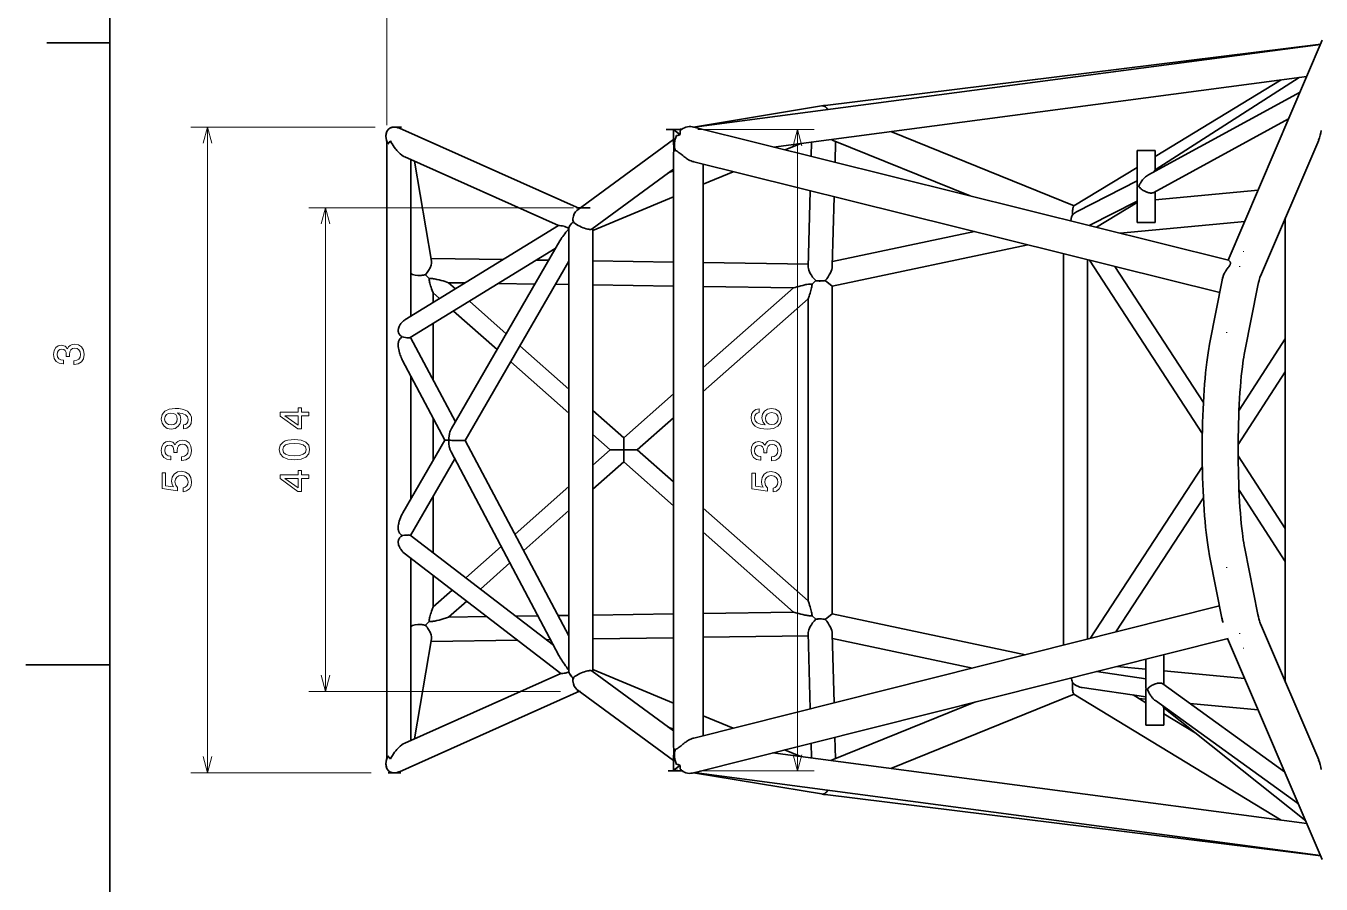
# Model space of a CAD drawing. Extents: x 0 to 420, y 0 to 297.
# Drawn here: x 0 to 154.4, y 122.4 to 224.7 of the extents above; entities that cross this region are included whole.
import ezdxf

# ---------------------------------------------------------------- set-up
doc = ezdxf.new("R2010")
doc.units = 0

msp = doc.modelspace()

# ---------------------------------------------------------------- linework, layer by layer
at = {"color": 7, "lineweight": 35}
for p, q in [((10, 287), (10, 10)), ((154.39, 222.53), (79.67, 212.63)), ((154.4, 222.56), (95.01, 215.2)), ((143.37, 196.8), (154.59, 223.01)), ((152.75, 218.71), (89.13, 210.28)), ((134.65, 207.54), (151.82, 218.59)), ((151.94, 216.81), (133.8, 206.92)), ((66, 202.93), (44.56, 212.52)), ((143.39, 196.79), (79.48, 212.68)), ((103.13, 212.13), (125.01, 203.27)), ((43.03, 137.4), (43.03, 210.87)), ((63.51, 200.91), (45.17, 209.11)), ((77.21, 139.37), (77.21, 208.91)), ((142.38, 192.92), (79.65, 208.51)), ((80.78, 140.05), (80.78, 208.23)), ((63.51, 200.91), (45.18, 189.66)), ((150.18, 146.46), (150.18, 201.82)), ((64.75, 199.34), (64.75, 149.09)), ((67.6, 200.44), (67.6, 147.84)), ((63.13, 198.16), (45.84, 187.55)), ((50.75, 176.71), (63.66, 199.08)), ((119.46, 198.62), (96.13, 193.69)), ((52.4, 175.28), (64.75, 196.66)), ((123.75, 150.86), (123.75, 197.55)), ((126.6, 151.58), (126.6, 196.84)), ((140.29, 176.07), (126.82, 196.79)), ((96.13, 154.59), (96.13, 193.69)), ((93.27, 156.13), (93.27, 192.16)), ((52.4, 175.28), (64.75, 151.98)), ((50.7, 173.91), (63.57, 149.61)), ((140.29, 172.15), (126.93, 151.66)), ((45.84, 163.97), (62.92, 150.85)), ((45.12, 161.81), (63.78, 147.49)), ((45.89, 139.49), (45.89, 161.23)), ((142.34, 155.53), (79.65, 139.77)), ((96.13, 154.59), (119.21, 149.72)), ((143.35, 151.66), (79.48, 135.6)), ((154.59, 125.27), (143.3, 151.65)), ((63.77, 147.49), (45.17, 139.16)), ((63.77, 147.49), (45.17, 139.16)), ((66, 145.35), (44.56, 135.76)), ((66, 145.35), (44.56, 135.76)), ((103.13, 136.14), (125.01, 145)), ((149.67, 129.98), (124.98, 145.02)), ((134.69, 144.24), (151.74, 131.92)), ((135.69, 143.39), (152.61, 129.89)), ((152.75, 129.57), (89.05, 138.01)), ((154.39, 125.75), (79.67, 135.65)), ((154.4, 125.72), (95.01, 133.08))]:
    msp.add_line(p, q, dxfattribs=at)
at = {"color": 7, "lineweight": 13}
for p, q in [((43.03, 212.87), (43.03, 260.62)), ((43.03, 212.87), (43.03, 242.98)), ((41.65, 212.66), (19.66, 212.66)), ((21.66, 135.63), (21.66, 212.66)), ((92, 135.86), (92, 212.37)), ((65.28, 203.04), (33.73, 203.04)), ((35.73, 145.33), (35.73, 203.04)), ((63.74, 145.32), (33.73, 145.33)), ((41.19, 135.63), (19.66, 135.63))]:
    msp.add_line(p, q, dxfattribs=at)
at = {"color": 7, "lineweight": 35, "ltscale": 0.1875}
msp.add_line((10, 222.7), (2.5, 222.7), dxfattribs=at)
at = {"color": 7, "lineweight": 35, "ltscale": 0.439773}
msp.add_line((149.67, 218.3), (134.65, 209.15), dxfattribs=at)
at = {"color": 7, "lineweight": 35, "ltscale": 0.000168971}
msp.add_line((152.75, 218.71), (152.74, 218.71), dxfattribs=at)
at = {"color": 7, "lineweight": 35, "ltscale": 0.000172424}
msp.add_line((152.75, 218.71), (152.74, 218.71), dxfattribs=at)
at = {"color": 7, "lineweight": 35, "ltscale": 0.393244}
msp.add_line((79.6, 212.65), (95.11, 215.22), dxfattribs=at)
at = {"color": 7, "lineweight": 35, "ltscale": 0.001312}
for p, q in [((94.96, 215.2), (95.01, 215.2)), ((94.96, 133.08), (95.01, 133.08))]:
    msp.add_line(p, q, dxfattribs=at)
at = {"color": 7, "lineweight": 35, "ltscale": 0.458041}
msp.add_line((150.57, 213.63), (134.49, 204.85), dxfattribs=at)
at = {"color": 7, "lineweight": 35, "ltscale": 0.028271}
msp.add_line((43.65, 212.66), (44.78, 212.66), dxfattribs=at)
at = {"color": 7, "lineweight": 35, "ltscale": 0.044257}
msp.add_line((78.13, 212.37), (76.36, 212.37), dxfattribs=at)
at = {"color": 7, "lineweight": 35, "ltscale": 0.033184}
for p, q in [((77.21, 210.96), (77.21, 212.29)), ((77.21, 137.32), (77.21, 135.99))]:
    msp.add_line(p, q, dxfattribs=at)
at = {"color": 7, "lineweight": 35, "ltscale": 0.027233}
msp.add_line((78.3, 212.45), (77.22, 212.3), dxfattribs=at)
at = {"color": 7, "lineweight": 13, "ltscale": 0.346769}
msp.add_line((80.13, 212.37), (94, 212.37), dxfattribs=at)
at = {"color": 7, "lineweight": 35, "ltscale": 0.010814}
msp.add_line((43.03, 210.85), (42.96, 211.28), dxfattribs=at)
at = {"color": 7, "lineweight": 35, "ltscale": 0.3573}
for p, q in [((77.21, 211.19), (65.7, 202.71)), ((77.21, 137.08), (65.7, 145.57))]:
    msp.add_line(p, q, dxfattribs=at)
at = {"color": 7, "lineweight": 35, "ltscale": 0.050739}
msp.add_line((90.53, 209.93), (92.41, 210.71), dxfattribs=at)
at = {"color": 7, "lineweight": 35, "ltscale": 0.043209}
msp.add_line((93.69, 210.88), (93.65, 209.15), dxfattribs=at)
at = {"color": 7, "lineweight": 35, "ltscale": 0.440573}
msp.add_line((96.28, 211.05), (112.62, 204.44), dxfattribs=at)
at = {"color": 7, "lineweight": 35, "ltscale": 0.062438}
msp.add_line((96.55, 210.95), (96.49, 208.45), dxfattribs=at)
at = {"color": 7, "lineweight": 35, "ltscale": 0.440853}
msp.add_line((147.21, 194.89), (154.16, 211.1), dxfattribs=at)
at = {"color": 7, "lineweight": 35, "ltscale": 3.69159e-05}
msp.add_line((154.16, 211.1), (154.16, 211.1), dxfattribs=at)
at = {"color": 7, "lineweight": 35, "ltscale": 0.467481}
msp.add_line((45.89, 190.09), (45.89, 208.79), dxfattribs=at)
at = {"color": 7, "lineweight": 35, "ltscale": 0.302573}
for p, q in [((48.38, 196.67), (46.32, 208.6)), ((48.38, 151.61), (46.32, 139.68)), ((46.32, 139.68), (48.38, 151.61))]:
    msp.add_line(p, q, dxfattribs=at)
at = {"color": 7, "lineweight": 35, "ltscale": 0.101719}
msp.add_line((132.51, 205.8), (132.51, 209.86), dxfattribs=at)
at = {"color": 7, "lineweight": 35, "ltscale": 0.053572}
for p, q in [((134.65, 209.86), (132.51, 209.86)), ((134.65, 201.29), (132.51, 201.29)), ((133.55, 141.32), (135.69, 141.32))]:
    msp.add_line(p, q, dxfattribs=at)
at = {"color": 7, "lineweight": 35, "ltscale": 0.058056}
msp.add_line((134.65, 207.54), (134.65, 209.86), dxfattribs=at)
at = {"color": 7, "lineweight": 35, "ltscale": 0.300281}
for p, q in [((77.21, 207.64), (67.54, 200.51)), ((77.21, 140.63), (67.54, 147.76))]:
    msp.add_line(p, q, dxfattribs=at)
at = {"color": 7, "lineweight": 35, "ltscale": 0.016589}
msp.add_line((76.6, 207.19), (77.21, 207.45), dxfattribs=at)
at = {"color": 7, "lineweight": 35, "ltscale": 0.096898}
msp.add_line((80.78, 205.85), (84.35, 207.34), dxfattribs=at)
at = {"color": 7, "lineweight": 35, "ltscale": 0.220351}
msp.add_line((132.51, 207.84), (124.98, 203.26), dxfattribs=at)
at = {"color": 7, "lineweight": 35, "ltscale": 0.201131}
msp.add_line((132.51, 206.23), (125.35, 202.57), dxfattribs=at)
at = {"color": 7, "lineweight": 35, "ltscale": 0.004154}
msp.add_line((132.7, 205.58), (132.54, 205.58), dxfattribs=at)
msp.add_line((132.7, 205.58), (132.54, 205.58), dxfattribs=at)
at = {"color": 7, "lineweight": 35, "ltscale": 0.260309}
for p, q in [((67.6, 200.33), (77.21, 204.35)), ((67.6, 147.95), (77.21, 143.93))]:
    msp.add_line(p, q, dxfattribs=at)
at = {"color": 7, "lineweight": 35, "ltscale": 0.228196}
msp.add_line((93.54, 205.06), (93.3, 195.93), dxfattribs=at)
at = {"color": 7, "lineweight": 35, "ltscale": 0.207575}
msp.add_line((96.38, 204.35), (96.16, 196.05), dxfattribs=at)
at = {"color": 7, "lineweight": 35, "ltscale": 0.100302}
msp.add_line((132.51, 201.29), (132.51, 205.31), dxfattribs=at)
at = {"color": 7, "lineweight": 35, "ltscale": 0.308622}
msp.add_line((146.94, 205.14), (134.65, 203.98), dxfattribs=at)
at = {"color": 7, "lineweight": 35, "ltscale": 0.091242}
msp.add_line((134.65, 201.29), (134.65, 204.94), dxfattribs=at)
at = {"color": 7, "lineweight": 35, "ltscale": 0.040965}
msp.add_line((65.64, 203.04), (67.28, 203.04), dxfattribs=at)
at = {"color": 7, "lineweight": 35, "ltscale": 0.160091}
msp.add_line((132.51, 203.83), (126.81, 200.91), dxfattribs=at)
at = {"color": 7, "lineweight": 35, "ltscale": 0.142114}
msp.add_line((132.51, 203.66), (127.65, 200.7), dxfattribs=at)
at = {"color": 7, "lineweight": 35, "ltscale": 3.83847e-06}
msp.add_line((63.51, 200.91), (63.51, 200.91), dxfattribs=at)
at = {"color": 7, "lineweight": 35, "ltscale": 0.003321}
for p, q in [((65.22, 201.42), (65.35, 201.44)), ((65.22, 146.85), (65.35, 146.84))]:
    msp.add_line(p, q, dxfattribs=at)
at = {"color": 7, "lineweight": 35, "ltscale": 0.37256}
msp.add_line((145.34, 201.4), (130.5, 199.99), dxfattribs=at)
at = {"color": 7, "lineweight": 35, "ltscale": 0.001264}
msp.add_line((64.75, 200.57), (64.75, 200.52), dxfattribs=at)
at = {"color": 7, "lineweight": 35, "ltscale": 0.432679}
msp.add_line((113.11, 200.2), (96.18, 196.62), dxfattribs=at)
at = {"color": 7, "lineweight": 35, "ltscale": 0.214334}
msp.add_line((48.33, 196.98), (56.9, 196.85), dxfattribs=at)
at = {"color": 7, "lineweight": 35, "ltscale": 0.035789}
msp.add_line((60.9, 196.79), (62.33, 196.77), dxfattribs=at)
at = {"color": 7, "lineweight": 35, "ltscale": 0.240152}
for p, q in [((67.6, 196.69), (77.21, 196.54)), ((67.6, 193.83), (77.21, 193.68)), ((67.6, 154.45), (77.21, 154.59)), ((67.6, 151.59), (77.21, 151.74))]:
    msp.add_line(p, q, dxfattribs=at)
at = {"color": 7, "lineweight": 35, "ltscale": 0.313356}
for p, q in [((80.78, 196.49), (93.31, 196.3)), ((80.78, 151.79), (93.31, 151.98))]:
    msp.add_line(p, q, dxfattribs=at)
at = {"color": 7, "lineweight": 35, "ltscale": 0.015443}
for p, q in [((47.64, 195.04), (48.07, 194.6)), ((48.07, 194.6), (47.64, 195.04))]:
    msp.add_line(p, q, dxfattribs=at)
at = {"color": 7, "lineweight": 35, "ltscale": 0.483763}
msp.add_line((140.41, 179.81), (129.86, 196.03), dxfattribs=at)
at = {"color": 7, "lineweight": 35, "ltscale": 2.35308e-05}
msp.add_line((142.73, 194.76), (142.73, 194.76), dxfattribs=at)
at = {"color": 7, "lineweight": 35, "ltscale": 0.000322077}
msp.add_line((147.21, 194.88), (147.21, 194.89), dxfattribs=at)
at = {"color": 7, "lineweight": 35, "ltscale": 0.048703}
msp.add_line((50.41, 194.09), (52.35, 194.06), dxfattribs=at)
at = {"color": 7, "lineweight": 35, "ltscale": 0.027278}
msp.add_line((51.22, 193.37), (50.41, 194.09), dxfattribs=at)
at = {"color": 7, "lineweight": 35, "ltscale": 0.108545}
msp.add_line((56.35, 194), (60.69, 193.93), dxfattribs=at)
at = {"color": 7, "lineweight": 35, "ltscale": 0.039959}
msp.add_line((63.15, 193.9), (64.75, 193.87), dxfattribs=at)
at = {"color": 7, "lineweight": 35, "ltscale": 0.268613}
msp.add_line((80.78, 193.63), (91.52, 193.47), dxfattribs=at)
at = {"color": 7, "lineweight": 35, "ltscale": 0.358397}
msp.add_line((80.78, 183.98), (91.52, 193.47), dxfattribs=at)
at = {"color": 7, "lineweight": 35, "ltscale": 0.015138}
msp.add_line((94.19, 194.34), (93.76, 193.92), dxfattribs=at)
at = {"color": 7, "lineweight": 35, "ltscale": 0.025994}
for p, q in [((96.13, 193.69), (95.32, 194.35)), ((95.32, 153.93), (96.13, 154.59))]:
    msp.add_line(p, q, dxfattribs=at)
at = {"color": 7, "lineweight": 35, "ltscale": 0.200297}
for p, q in [((141.15, 186.75), (142.71, 194.61)), ((145.35, 185.91), (146.91, 193.77)), ((142.71, 153.67), (141.15, 161.53))]:
    msp.add_line(p, q, dxfattribs=at)
at = {"color": 7, "lineweight": 35, "ltscale": 0.028649}
msp.add_line((48.55, 192.87), (48.55, 191.73), dxfattribs=at)
at = {"color": 7, "lineweight": 35, "ltscale": 0.025527}
msp.add_line((49.31, 192.19), (48.55, 192.87), dxfattribs=at)
at = {"color": 7, "lineweight": 35, "ltscale": 0.146036}
msp.add_line((57.27, 188.01), (52.9, 191.88), dxfattribs=at)
at = {"color": 7, "lineweight": 35, "ltscale": 0.416853}
msp.add_line((80.78, 181.12), (93.27, 192.16), dxfattribs=at)
at = {"color": 7, "lineweight": 35, "ltscale": 0.17328}
msp.add_line((56.18, 186.11), (50.99, 190.71), dxfattribs=at)
at = {"color": 7, "lineweight": 35, "ltscale": 0.166972}
msp.add_line((48.55, 189.21), (48.55, 182.53), dxfattribs=at)
at = {"color": 7, "lineweight": 35, "ltscale": 0.284725}
msp.add_line((45.88, 187.57), (51.21, 177.51), dxfattribs=at)
at = {"color": 7, "lineweight": 35, "ltscale": 0.000669861}
msp.add_line((45.89, 187.55), (45.89, 187.58), dxfattribs=at)
at = {"color": 7, "lineweight": 35, "ltscale": 0.253694}
msp.add_line((144.66, 178.88), (150.18, 187.39), dxfattribs=at)
at = {"color": 7, "lineweight": 35, "ltscale": 0.194859}
msp.add_line((64.75, 181.39), (58.91, 186.56), dxfattribs=at)
at = {"color": 7, "lineweight": 35, "ltscale": 0.268311}
msp.add_line((44.92, 184.8), (49.95, 175.32), dxfattribs=at)
at = {"color": 7, "lineweight": 35, "ltscale": 0.231375}
msp.add_line((64.75, 178.53), (57.82, 184.66), dxfattribs=at)
at = {"color": 7, "lineweight": 35, "ltscale": 0.367163}
msp.add_line((45.89, 168.29), (45.89, 182.98), dxfattribs=at)
at = {"color": 7, "lineweight": 35, "ltscale": 0.258226}
msp.add_line((144.56, 174.79), (150.18, 183.45), dxfattribs=at)
at = {"color": 7, "lineweight": 35, "ltscale": 0.197354}
msp.add_line((71.29, 175.59), (77.21, 180.82), dxfattribs=at)
at = {"color": 7, "lineweight": 35, "ltscale": 0.126473}
msp.add_line((48.55, 177.96), (48.55, 172.9), dxfattribs=at)
at = {"color": 7, "lineweight": 35, "ltscale": 0.123195}
msp.add_line((71.29, 175.59), (67.6, 178.86), dxfattribs=at)
at = {"color": 7, "lineweight": 35, "ltscale": 0.143433}
msp.add_line((72.91, 174.16), (77.21, 177.96), dxfattribs=at)
at = {"color": 7, "lineweight": 35, "ltscale": 0.250615}
msp.add_line((49.95, 175.32), (44.93, 166.64), dxfattribs=at)
at = {"color": 7, "lineweight": 35, "ltscale": 6.48499e-06}
msp.add_line((49.95, 175.32), (49.95, 175.32), dxfattribs=at)
at = {"color": 7, "lineweight": 35, "ltscale": 0.000466518}
msp.add_line((51.16, 175.28), (51.18, 175.28), dxfattribs=at)
at = {"color": 7, "lineweight": 35, "ltscale": 0.069234}
msp.add_line((69.68, 174.16), (67.6, 176), dxfattribs=at)
at = {"color": 7, "lineweight": 35, "ltscale": 0.035761}
msp.add_line((71.29, 174.16), (71.29, 175.59), dxfattribs=at)
at = {"color": 7, "lineweight": 35, "ltscale": 0.263691}
msp.add_line((51.13, 173.09), (45.86, 163.95), dxfattribs=at)
at = {"color": 7, "lineweight": 35, "ltscale": 0.069302}
msp.add_line((69.68, 174.16), (67.6, 172.32), dxfattribs=at)
at = {"color": 7, "lineweight": 35, "ltscale": 0.040377}
msp.add_line((71.29, 174.16), (69.68, 174.16), dxfattribs=at)
at = {"color": 7, "lineweight": 35, "ltscale": 0.040429}
msp.add_line((71.29, 174.16), (72.91, 174.16), dxfattribs=at)
at = {"color": 7, "lineweight": 35, "ltscale": 0.035797}
msp.add_line((71.29, 174.16), (71.29, 172.73), dxfattribs=at)
at = {"color": 7, "lineweight": 35, "ltscale": 0.143578}
msp.add_line((77.21, 170.35), (72.91, 174.16), dxfattribs=at)
at = {"color": 7, "lineweight": 35, "ltscale": 0.257821}
msp.add_line((150.18, 164.78), (144.56, 173.43), dxfattribs=at)
at = {"color": 7, "lineweight": 35, "ltscale": 0.123315}
msp.add_line((71.29, 172.73), (67.6, 169.46), dxfattribs=at)
at = {"color": 7, "lineweight": 35, "ltscale": 0.197554}
msp.add_line((77.21, 167.49), (71.29, 172.73), dxfattribs=at)
at = {"color": 7, "lineweight": 35, "ltscale": 0.168232}
msp.add_line((48.55, 168.61), (48.55, 161.88), dxfattribs=at)
at = {"color": 7, "lineweight": 35, "ltscale": 0.214577}
msp.add_line((64.75, 169.79), (58.33, 164.09), dxfattribs=at)
at = {"color": 7, "lineweight": 35, "ltscale": 0.477219}
msp.add_line((140.41, 168.42), (129.99, 152.43), dxfattribs=at)
at = {"color": 7, "lineweight": 35, "ltscale": 0.253189}
msp.add_line((150.18, 160.85), (144.66, 169.34), dxfattribs=at)
at = {"color": 7, "lineweight": 35, "ltscale": 0.180052}
msp.add_line((64.75, 166.92), (59.36, 162.14), dxfattribs=at)
at = {"color": 7, "lineweight": 35, "ltscale": 0.417275}
msp.add_line((93.27, 156.13), (80.78, 167.19), dxfattribs=at)
at = {"color": 7, "lineweight": 35, "ltscale": 0.00194}
msp.add_line((45.89, 163.93), (45.89, 164.01), dxfattribs=at)
at = {"color": 7, "lineweight": 35, "ltscale": 0.358947}
msp.add_line((91.53, 154.81), (80.78, 164.33), dxfattribs=at)
at = {"color": 7, "lineweight": 35, "ltscale": 0.140993}
msp.add_line((56.68, 162.62), (52.46, 158.88), dxfattribs=at)
at = {"color": 7, "lineweight": 35, "ltscale": 0.200293}
msp.add_line((146.91, 154.51), (145.35, 162.37), dxfattribs=at)
at = {"color": 7, "lineweight": 35, "ltscale": 0.117671}
msp.add_line((57.71, 160.68), (54.19, 157.55), dxfattribs=at)
at = {"color": 7, "lineweight": 35, "ltscale": 0.094271}
msp.add_line((48.55, 159.18), (48.55, 155.41), dxfattribs=at)
at = {"color": 7, "lineweight": 35, "ltscale": 0.076134}
msp.add_line((50.83, 157.43), (48.55, 155.41), dxfattribs=at)
at = {"color": 7, "lineweight": 35, "ltscale": 0.072106}
msp.add_line((52.56, 156.1), (50.4, 154.19), dxfattribs=at)
at = {"color": 7, "lineweight": 35, "ltscale": 0.268752}
msp.add_line((80.78, 154.65), (91.53, 154.81), dxfattribs=at)
at = {"color": 7, "lineweight": 35, "ltscale": 0.015438}
msp.add_line((48.07, 153.67), (47.64, 153.23), dxfattribs=at)
msp.add_line((48.07, 153.67), (47.64, 153.23), dxfattribs=at)
at = {"color": 7, "lineweight": 35, "ltscale": 0.114018}
msp.add_line((50.4, 154.19), (54.96, 154.26), dxfattribs=at)
at = {"color": 7, "lineweight": 35, "ltscale": 0.066324}
msp.add_line((58.41, 154.31), (61.06, 154.35), dxfattribs=at)
at = {"color": 7, "lineweight": 35, "ltscale": 0.031909}
msp.add_line((63.47, 154.39), (64.75, 154.41), dxfattribs=at)
at = {"color": 7, "lineweight": 35, "ltscale": 0.015134}
msp.add_line((93.76, 154.36), (94.19, 153.94), dxfattribs=at)
at = {"color": 7, "lineweight": 35, "ltscale": 2.29517e-05}
msp.add_line((142.7, 153.7), (142.7, 153.7), dxfattribs=at)
at = {"color": 7, "lineweight": 35, "ltscale": 0.001449}
msp.add_line((142.72, 153.62), (142.71, 153.67), dxfattribs=at)
at = {"color": 7, "lineweight": 35, "ltscale": 0.000322878}
msp.add_line((147.21, 153.39), (147.22, 153.37), dxfattribs=at)
at = {"color": 7, "lineweight": 35, "ltscale": 0.440864}
msp.add_line((154.16, 137.17), (147.21, 153.39), dxfattribs=at)
at = {"color": 7, "lineweight": 35, "ltscale": 0.257083}
msp.add_line((48.33, 151.3), (58.61, 151.46), dxfattribs=at)
at = {"color": 7, "lineweight": 35, "ltscale": 0.012668}
msp.add_line((62.06, 151.51), (62.57, 151.52), dxfattribs=at)
at = {"color": 7, "lineweight": 35, "ltscale": 0.227108}
msp.add_line((93.54, 143.26), (93.3, 152.34), dxfattribs=at)
at = {"color": 7, "lineweight": 35, "ltscale": 0.206282}
msp.add_line((96.38, 143.98), (96.16, 152.22), dxfattribs=at)
at = {"color": 7, "lineweight": 35, "ltscale": 0.427115}
msp.add_line((96.18, 151.66), (112.89, 148.13), dxfattribs=at)
at = {"color": 7, "lineweight": 35, "ltscale": 0.25}
msp.add_line((10, 148.5), (0, 148.5), dxfattribs=at)
at = {"color": 7, "lineweight": 35, "ltscale": 0.087272}
msp.add_line((133.55, 147.99), (130.08, 148.32), dxfattribs=at)
at = {"color": 7, "lineweight": 35, "ltscale": 0.082575}
msp.add_line((133.55, 149.2), (133.55, 145.9), dxfattribs=at)
at = {"color": 7, "lineweight": 35, "ltscale": 0.089524}
msp.add_line((135.69, 149.74), (135.69, 146.16), dxfattribs=at)
at = {"color": 7, "lineweight": 35, "ltscale": 0.004272}
msp.add_line((64.75, 147.69), (64.75, 147.86), dxfattribs=at)
at = {"color": 7, "lineweight": 35, "ltscale": 0.149053}
msp.add_line((133.55, 146.85), (127.65, 147.72), dxfattribs=at)
at = {"color": 7, "lineweight": 35, "ltscale": 0.242243}
msp.add_line((145.34, 146.88), (135.69, 147.79), dxfattribs=at)
at = {"color": 7, "lineweight": 35, "ltscale": 0.009796}
msp.add_line((65.74, 145.32), (66.14, 145.32), dxfattribs=at)
at = {"color": 7, "lineweight": 35, "ltscale": 0.191449}
msp.add_line((133.55, 144.68), (125.97, 145.8), dxfattribs=at)
at = {"color": 7, "lineweight": 35, "ltscale": 0.100491}
msp.add_line((133.55, 145.34), (133.55, 141.32), dxfattribs=at)
at = {"color": 7, "lineweight": 35, "ltscale": 0.003451}
msp.add_line((133.59, 145.61), (133.73, 145.61), dxfattribs=at)
msp.add_line((133.59, 145.61), (133.73, 145.61), dxfattribs=at)
at = {"color": 7, "lineweight": 35, "ltscale": 0.448112}
msp.add_line((135.57, 146.24), (150.1, 135.75), dxfattribs=at)
at = {"color": 7, "lineweight": 35, "ltscale": 0.457522}
msp.add_line((96.28, 137.22), (113.25, 144.09), dxfattribs=at)
at = {"color": 7, "lineweight": 35, "ltscale": 0.044337}
msp.add_line((133.55, 143.98), (132.04, 144.91), dxfattribs=at)
at = {"color": 7, "lineweight": 35, "ltscale": 0.02073}
msp.add_line((133.55, 144.41), (132.73, 144.49), dxfattribs=at)
at = {"color": 7, "lineweight": 35, "ltscale": 0.204274}
msp.add_line((146.94, 143.14), (138.81, 143.91), dxfattribs=at)
at = {"color": 7, "lineweight": 35, "ltscale": 0.096209}
msp.add_line((80.78, 142.43), (84.33, 140.95), dxfattribs=at)
at = {"color": 7, "lineweight": 35, "ltscale": 0.051515}
msp.add_line((135.69, 143.38), (135.69, 141.32), dxfattribs=at)
at = {"color": 7, "lineweight": 35, "ltscale": 0.109897}
msp.add_line((139.45, 140.39), (135.69, 142.68), dxfattribs=at)
at = {"color": 7, "lineweight": 35, "ltscale": 0.016587}
msp.add_line((76.6, 141.09), (77.21, 140.83), dxfattribs=at)
at = {"color": 7, "lineweight": 35, "ltscale": 0.044233}
msp.add_line((93.69, 137.4), (93.65, 139.16), dxfattribs=at)
at = {"color": 7, "lineweight": 35, "ltscale": 0.063668}
msp.add_line((96.55, 137.33), (96.48, 139.88), dxfattribs=at)
at = {"color": 7, "lineweight": 35, "ltscale": 0.052038}
msp.add_line((90.48, 138.37), (92.41, 137.57), dxfattribs=at)
at = {"color": 7, "lineweight": 35, "ltscale": 0.010816}
for p, q in [((43.03, 137.43), (42.96, 137)), ((42.96, 137), (43.03, 137.43))]:
    msp.add_line(p, q, dxfattribs=at)
at = {"color": 7, "lineweight": 35, "ltscale": 0.027244}
msp.add_line((78.3, 135.83), (77.22, 135.98), dxfattribs=at)
at = {"color": 7, "lineweight": 35, "ltscale": 3.70674e-05}
msp.add_line((154.16, 137.18), (154.16, 137.17), dxfattribs=at)
at = {"color": 7, "lineweight": 35, "ltscale": 0.037792}
msp.add_line((43.19, 135.63), (44.7, 135.63), dxfattribs=at)
at = {"color": 7, "lineweight": 35, "ltscale": 0.044256}
msp.add_line((78.36, 135.86), (76.58, 135.86), dxfattribs=at)
at = {"color": 7, "lineweight": 35, "ltscale": 0.393265}
msp.add_line((95.11, 133.06), (79.6, 135.63), dxfattribs=at)
at = {"color": 7, "lineweight": 13, "ltscale": 0.341079}
msp.add_line((80.36, 135.86), (94, 135.86), dxfattribs=at)
at = {"color": 7, "lineweight": 35}
for points in [[(94.96, 215.2), (95.03, 215.2), (95.08, 215.19), (95.13, 215.17), (95.19, 215.15), (95.22, 215.14), (95.26, 215.11), (95.34, 215.06), (95.42, 215), (95.49, 214.92), (95.56, 214.83), (95.62, 214.74)], [(77.6, 211.64), (77.64, 211.64), (77.69, 211.65), (77.75, 211.66), (77.81, 211.68), (77.87, 211.71), (77.93, 211.74), (78, 211.77)], [(78, 212.2), (78.01, 212.17), (78.02, 212.14), (78.02, 212.1), (78.03, 212.07), (78.02, 212), (78.02, 211.96), (78.01, 211.87), (78, 211.77)], [(43.47, 211), (43.4, 210.93), (43.32, 210.83), (43.24, 210.74), (43.18, 210.64)], [(43.47, 211), (43.52, 210.9), (43.63, 210.71), (43.67, 210.65), (43.79, 210.45), (43.93, 210.26), (44.07, 210.07), (44.15, 209.98), (44.23, 209.88), (44.34, 209.76), (44.46, 209.64)], [(77.21, 210.96), (77.21, 210.86), (77.22, 210.79), (77.23, 210.63), (77.25, 210.43), (77.26, 210.31), (77.26, 210.2), (77.26, 210.09), (77.26, 209.97), (77.26, 209.82), (77.24, 209.53), (77.22, 209.24), (77.21, 209.11), (77.21, 208.91)], [(96.02, 211.19), (96.14, 211.12), (96.2, 211.09), (96.28, 211.05)], [(77.45, 209.84), (77.48, 209.83), (77.51, 209.83), (77.55, 209.82), (77.58, 209.81), (77.65, 209.77), (77.69, 209.75), (77.74, 209.72), (77.8, 209.68), (77.92, 209.58), (78.12, 209.42), (78.33, 209.25), (78.45, 209.15), (78.59, 209.05), (78.68, 208.98), (78.79, 208.91), (78.91, 208.84), (79.03, 208.77), (79.17, 208.69), (79.32, 208.63), (79.46, 208.57), (79.56, 208.54), (79.65, 208.51)], [(134.51, 207.3), (134.62, 207.49), (134.65, 207.54), (134.65, 207.54), (134.65, 207.54)], [(132.7, 205.58), (132.74, 205.67), (132.81, 205.8), (132.85, 205.89), (132.9, 205.97), (132.95, 206.06), (133.01, 206.14), (133.08, 206.25), (133.17, 206.35), (133.25, 206.46), (133.34, 206.55), (133.43, 206.64), (133.52, 206.72), (133.61, 206.8), (133.7, 206.86), (133.8, 206.92)], [(132.7, 205.58), (132.75, 205.52), (132.83, 205.44), (132.92, 205.35), (133.02, 205.27), (133.13, 205.19), (133.24, 205.11), (133.36, 205.04), (133.5, 204.97), (133.58, 204.94), (133.65, 204.9), (133.73, 204.88), (133.8, 204.86), (133.9, 204.83), (134.01, 204.81), (134.12, 204.79), (134.22, 204.79), (134.3, 204.8), (134.37, 204.81), (134.43, 204.83), (134.49, 204.85)], [(124.79, 202.14), (124.8, 202.38), (124.81, 202.61), (124.82, 202.71), (124.83, 202.81), (124.84, 202.9), (124.86, 202.97), (124.88, 203.06), (124.9, 203.13), (124.93, 203.19), (124.95, 203.23), (124.97, 203.25), (124.98, 203.26)], [(125.35, 202.57), (125.28, 202.54), (125.21, 202.5), (125.12, 202.44), (125.04, 202.38), (124.95, 202.31), (124.87, 202.23), (124.79, 202.14)], [(64.75, 200.57), (64.64, 200.63), (64.54, 200.69), (64.44, 200.73), (64.36, 200.76), (64.28, 200.79), (64.2, 200.81), (64.13, 200.83), (63.98, 200.86), (63.85, 200.88), (63.77, 200.89), (63.63, 200.9), (63.53, 200.91), (63.51, 200.91), (63.51, 200.91)], [(65.28, 201.28), (65.36, 201.22), (65.49, 201.14), (65.67, 201.02), (65.86, 200.92), (66.06, 200.82), (66.27, 200.72), (66.45, 200.65), (66.63, 200.59), (66.81, 200.53), (66.97, 200.49), (67.05, 200.48), (67.13, 200.47), (67.2, 200.46), (67.26, 200.46), (67.35, 200.46), (67.43, 200.47), (67.46, 200.48), (67.49, 200.49), (67.52, 200.5), (67.54, 200.51)], [(124.62, 201.46), (124.62, 201.52), (124.62, 201.59), (124.63, 201.65), (124.64, 201.71), (124.65, 201.8), (124.68, 201.88), (124.7, 201.96), (124.74, 202.05), (124.79, 202.14)], [(64.75, 200.52), (64.75, 199.97), (64.75, 199.57), (64.75, 199.34)], [(143.39, 196.79), (143.42, 196.78), (143.46, 196.75), (143.5, 196.72), (143.54, 196.67), (143.58, 196.62), (143.59, 196.59), (143.61, 196.55), (143.63, 196.51), (143.64, 196.45), (143.64, 196.39), (143.63, 196.34), (143.62, 196.29), (143.6, 196.24), (143.58, 196.19), (143.55, 196.15), (143.52, 196.1), (143.45, 196), (143.37, 195.9), (143.25, 195.73), (143.13, 195.58), (143.08, 195.49), (143.02, 195.41), (142.97, 195.33), (142.93, 195.24), (142.87, 195.12), (142.82, 195), (142.77, 194.88)], [(50.41, 194.09), (49.98, 194.23), (49.75, 194.3), (49.51, 194.36), (49.27, 194.43), (49.02, 194.49), (48.87, 194.52), (48.73, 194.55), (48.61, 194.57), (48.48, 194.59), (48.34, 194.6), (48.21, 194.61)], [(146.91, 193.77), (146.99, 194.11), (147.05, 194.35), (147.1, 194.55), (147.15, 194.73), (147.19, 194.84), (147.21, 194.89)], [(48.07, 194.6), (48.08, 194.49), (48.1, 194.38), (48.11, 194.27), (48.14, 194.16), (48.17, 194.03), (48.21, 193.89), (48.26, 193.72), (48.31, 193.55), (48.37, 193.36), (48.44, 193.18), (48.55, 192.87)], [(93.65, 193.92), (93.56, 193.92), (93.48, 193.92), (93.31, 193.9), (93.14, 193.88), (93.01, 193.86), (92.88, 193.83), (92.64, 193.78), (92.4, 193.72), (92.16, 193.66), (91.94, 193.59), (91.74, 193.53), (91.52, 193.47)], [(93.76, 193.92), (93.75, 193.84), (93.74, 193.76), (93.72, 193.62), (93.69, 193.47), (93.66, 193.32), (93.62, 193.18), (93.57, 193.01), (93.52, 192.84), (93.45, 192.65), (93.39, 192.47), (93.27, 192.16)], [(44.5, 187.99), (44.47, 188.05), (44.44, 188.12), (44.42, 188.19), (44.41, 188.27), (44.4, 188.35), (44.4, 188.43), (44.41, 188.51), (44.42, 188.57), (44.43, 188.63), (44.47, 188.74), (44.51, 188.85), (44.56, 188.95), (44.6, 189.02), (44.64, 189.09), (44.68, 189.15), (44.72, 189.22), (44.8, 189.32), (44.89, 189.42), (44.98, 189.51), (45.03, 189.55), (45.09, 189.6), (45.13, 189.63), (45.18, 189.66)], [(44.7, 187.5), (44.65, 187.44), (44.6, 187.38), (44.55, 187.31), (44.51, 187.24), (44.48, 187.17), (44.45, 187.09), (44.44, 187.04), (44.43, 186.98), (44.41, 186.87), (44.4, 186.75), (44.4, 186.64), (44.4, 186.55), (44.41, 186.47), (44.43, 186.3), (44.46, 186.11), (44.5, 185.92), (44.55, 185.74), (44.59, 185.6), (44.64, 185.46), (44.69, 185.33), (44.74, 185.19), (44.83, 185), (44.87, 184.9), (44.92, 184.8)], [(44.5, 187.99), (44.55, 187.92), (44.6, 187.85), (44.66, 187.79), (44.71, 187.74), (44.76, 187.7), (44.81, 187.66), (44.86, 187.63)], [(45.84, 187.55), (45.82, 187.54), (45.78, 187.53), (45.74, 187.52), (45.7, 187.52), (45.58, 187.52), (45.5, 187.53), (45.42, 187.53), (45.25, 187.56), (45.05, 187.59), (44.86, 187.63)], [(141.15, 161.53), (141.1, 161.78), (141.05, 162.02), (140.97, 162.54), (140.89, 163.09), (140.81, 163.68), (140.74, 164.29), (140.67, 164.93), (140.61, 165.6), (140.55, 166.29), (140.5, 167.01), (140.45, 167.74), (140.41, 168.5), (140.37, 169.27), (140.34, 170.06), (140.32, 170.86), (140.3, 171.67), (140.28, 172.49), (140.27, 173.31), (140.27, 174.14), (140.27, 174.97), (140.28, 175.79), (140.3, 176.61), (140.32, 177.42), (140.34, 178.22), (140.37, 179.01), (140.41, 179.78), (140.45, 180.54), (140.5, 181.27), (140.55, 181.99), (140.61, 182.68), (140.67, 183.35), (140.74, 183.99), (140.81, 184.6), (140.89, 185.18), (140.97, 185.74), (141.05, 186.26), (141.1, 186.5), (141.15, 186.75)], [(145.35, 162.37), (145.28, 162.74), (145.22, 163.07), (145.17, 163.42), (145.11, 163.8), (145.06, 164.2), (145, 164.76), (144.93, 165.35), (144.88, 165.97), (144.82, 166.62), (144.77, 167.3), (144.73, 168), (144.69, 168.72), (144.65, 169.46), (144.62, 170.21), (144.6, 170.98), (144.58, 171.76), (144.57, 172.55), (144.56, 173.34), (144.56, 174.14), (144.56, 174.94), (144.57, 175.73), (144.58, 176.52), (144.6, 177.3), (144.62, 178.07), (144.65, 178.82), (144.69, 179.56), (144.73, 180.28), (144.77, 180.98), (144.82, 181.66), (144.88, 182.31), (144.93, 182.93), (145, 183.52), (145.06, 184.07), (145.11, 184.48), (145.17, 184.85), (145.22, 185.21), (145.28, 185.54), (145.35, 185.91)], [(50.43, 175.3), (50.43, 175.4), (50.44, 175.6), (50.47, 175.79), (50.48, 175.89), (50.5, 175.99), (50.53, 176.12), (50.56, 176.25), (50.6, 176.37)], [(50.43, 175.3), (50.28, 175.3), (50.07, 175.31), (50, 175.31), (49.96, 175.32), (49.95, 175.32), (49.95, 175.32), (49.95, 175.32), (49.95, 175.32)], [(50.43, 175.3), (50.43, 175.11), (50.44, 175.01), (50.45, 174.81), (50.48, 174.62), (50.49, 174.52), (50.51, 174.43), (50.54, 174.33), (50.56, 174.24)], [(52.4, 175.28), (52.4, 175.28), (52.39, 175.27), (52.38, 175.27), (52.24, 175.27), (51.85, 175.27), (51.18, 175.28)], [(44.69, 164.07), (44.65, 164.11), (44.62, 164.15), (44.59, 164.19), (44.56, 164.23), (44.53, 164.28), (44.51, 164.32), (44.49, 164.37), (44.47, 164.42), (44.44, 164.5), (44.42, 164.58), (44.41, 164.66), (44.4, 164.72), (44.4, 164.78), (44.4, 164.86), (44.4, 164.93), (44.41, 165.02), (44.41, 165.1), (44.44, 165.26), (44.46, 165.36), (44.48, 165.46), (44.53, 165.66), (44.59, 165.86), (44.66, 166.05), (44.71, 166.18), (44.76, 166.3), (44.85, 166.47), (44.89, 166.56), (44.93, 166.64)], [(44.89, 163.92), (44.8, 163.86), (44.72, 163.8), (44.64, 163.73), (44.6, 163.69), (44.57, 163.65), (44.54, 163.61)], [(44.89, 163.92), (45.15, 163.96), (45.27, 163.97), (45.4, 163.98), (45.56, 163.99), (45.64, 164), (45.7, 163.99), (45.75, 163.99), (45.79, 163.98), (45.82, 163.98), (45.84, 163.97)], [(44.54, 163.61), (44.5, 163.55), (44.47, 163.48), (44.44, 163.41), (44.42, 163.33), (44.4, 163.25), (44.4, 163.17), (44.4, 163.09), (44.41, 163.03), (44.42, 162.97), (44.43, 162.9), (44.44, 162.84), (44.48, 162.72), (44.51, 162.65), (44.54, 162.58), (44.58, 162.51), (44.61, 162.44), (44.69, 162.3), (44.78, 162.17), (44.86, 162.07), (44.95, 161.97), (45, 161.92), (45.05, 161.87), (45.12, 161.81)], [(93.76, 154.36), (93.75, 154.44), (93.74, 154.51), (93.72, 154.66), (93.69, 154.81), (93.66, 154.96), (93.62, 155.1), (93.57, 155.27), (93.52, 155.44), (93.45, 155.63), (93.39, 155.81), (93.27, 156.13)], [(48.07, 153.67), (48.08, 153.79), (48.09, 153.9), (48.11, 154.01), (48.14, 154.12), (48.17, 154.25), (48.21, 154.39), (48.26, 154.56), (48.31, 154.73), (48.37, 154.92), (48.44, 155.1), (48.55, 155.41)], [(91.53, 154.81), (91.96, 154.68), (92.18, 154.62), (92.41, 154.56), (92.65, 154.5), (92.89, 154.45), (93.03, 154.42), (93.17, 154.4), (93.28, 154.38), (93.4, 154.37), (93.52, 154.36), (93.65, 154.36)], [(147.21, 153.39), (147.18, 153.47), (147.14, 153.6), (147.09, 153.77), (147.03, 153.98), (146.97, 154.23), (146.91, 154.51)], [(50.4, 154.19), (50.15, 154.11), (49.75, 153.98), (49.51, 153.91), (49.27, 153.85), (49.01, 153.79), (48.89, 153.76), (48.76, 153.73), (48.58, 153.7), (48.48, 153.69), (48.39, 153.68), (48.3, 153.68), (48.2, 153.67)], [(64.75, 147.86), (64.75, 148.44), (64.75, 148.85), (64.75, 149.09)], [(64.75, 147.69), (64.65, 147.64), (64.55, 147.6), (64.46, 147.57), (64.39, 147.55), (64.33, 147.53), (64.25, 147.51), (64.17, 147.5), (64.03, 147.49), (63.91, 147.48), (63.85, 147.48), (63.8, 147.48), (63.78, 147.49), (63.78, 147.49), (63.78, 147.49)], [(65.28, 147), (65.36, 147.06), (65.49, 147.14), (65.67, 147.25), (65.86, 147.36), (66.06, 147.46), (66.27, 147.55), (66.45, 147.63), (66.63, 147.69), (66.81, 147.75), (66.97, 147.79), (67.05, 147.8), (67.13, 147.81), (67.2, 147.82), (67.26, 147.82), (67.35, 147.82), (67.43, 147.81), (67.46, 147.8), (67.49, 147.79), (67.52, 147.78), (67.54, 147.76)], [(124.79, 146.42), (124.79, 146.25), (124.79, 146.09), (124.8, 145.93), (124.8, 145.78), (124.81, 145.66), (124.82, 145.54), (124.84, 145.4), (124.86, 145.28), (124.89, 145.18), (124.9, 145.14), (124.92, 145.11), (124.94, 145.07), (124.96, 145.04), (124.98, 145.02)], [(125.97, 145.8), (125.82, 145.82), (125.67, 145.86), (125.6, 145.88), (125.52, 145.91), (125.43, 145.95), (125.33, 145.99), (125.23, 146.04), (125.18, 146.08), (125.12, 146.12), (125.04, 146.17), (124.97, 146.23), (124.9, 146.3), (124.84, 146.36), (124.79, 146.42)], [(133.73, 145.61), (133.77, 145.66), (133.83, 145.72), (133.88, 145.77), (133.94, 145.82), (133.99, 145.87), (134.06, 145.92), (134.19, 146.01), (134.31, 146.08), (134.44, 146.14), (134.57, 146.2), (134.71, 146.25), (134.85, 146.29), (134.96, 146.31), (135.06, 146.33), (135.16, 146.34), (135.25, 146.34), (135.33, 146.33), (135.41, 146.32), (135.48, 146.29), (135.53, 146.27), (135.57, 146.24)], [(133.73, 145.61), (133.76, 145.52), (133.82, 145.39), (133.9, 145.22), (133.99, 145.05), (134.09, 144.89), (134.15, 144.81), (134.21, 144.73), (134.31, 144.59), (134.37, 144.53), (134.43, 144.47), (134.51, 144.38), (134.6, 144.31), (134.69, 144.24)], [(135.56, 143.61), (135.63, 143.47), (135.67, 143.42), (135.68, 143.39), (135.69, 143.39)], [(77.21, 137.32), (77.21, 137.42), (77.22, 137.49), (77.23, 137.65), (77.25, 137.85), (77.26, 137.96), (77.26, 138.08), (77.26, 138.19), (77.26, 138.31), (77.26, 138.46), (77.24, 138.75), (77.22, 139.03), (77.21, 139.17), (77.21, 139.37)], [(77.45, 138.44), (77.48, 138.44), (77.51, 138.45), (77.54, 138.46), (77.58, 138.47), (77.65, 138.5), (77.69, 138.53), (77.74, 138.56), (77.8, 138.6), (77.92, 138.7), (78.12, 138.86), (78.32, 139.03), (78.45, 139.13), (78.58, 139.23), (78.68, 139.3), (78.78, 139.36), (78.9, 139.44), (79.02, 139.51), (79.17, 139.59), (79.31, 139.65), (79.46, 139.71), (79.55, 139.74), (79.65, 139.77)], [(43.47, 137.28), (43.4, 137.35), (43.32, 137.45), (43.24, 137.54), (43.18, 137.64)], [(43.47, 137.28), (43.52, 137.38), (43.63, 137.57), (43.71, 137.7), (43.84, 137.89), (43.97, 138.07), (44.1, 138.25), (44.25, 138.42), (44.35, 138.53), (44.46, 138.64)], [(77.6, 136.64), (77.64, 136.64), (77.68, 136.63), (77.75, 136.62), (77.81, 136.6), (77.87, 136.57), (77.93, 136.54), (78, 136.51)], [(78, 136.08), (78.01, 136.11), (78.02, 136.14), (78.02, 136.18), (78.03, 136.21), (78.02, 136.27), (78.02, 136.32), (78.01, 136.41), (78, 136.51)], [(96.02, 137.09), (96.14, 137.16), (96.2, 137.19), (96.28, 137.22)], [(94.96, 133.08), (95.03, 133.08), (95.08, 133.09), (95.13, 133.1), (95.19, 133.12), (95.22, 133.14), (95.26, 133.16), (95.34, 133.22), (95.42, 133.28), (95.49, 133.36), (95.56, 133.44), (95.62, 133.54)]]:
    msp.add_lwpolyline(points, dxfattribs=at)
at = {"color": 7, "lineweight": 13}
for points in [[(22.18, 210.73), (21.66, 212.66), (21.15, 210.73)], [(92.52, 210.44), (92, 212.37), (91.48, 210.44)], [(36.25, 201.11), (35.73, 203.04), (35.21, 201.11)], [(35.21, 147.26), (35.73, 145.33), (36.25, 147.26)], [(21.15, 137.57), (21.66, 135.63), (22.18, 137.57)], [(91.48, 137.79), (92, 135.86), (92.52, 137.79)]]:
    msp.add_lwpolyline(points, dxfattribs=at)
for points in [[(5.73, 184.33), (5.77, 184.33), (6.25, 184.41), (6.62, 184.65), (6.85, 185.02), (6.93, 185.51), (6.85, 186.04), (6.63, 186.43), (6.27, 186.68), (5.82, 186.78), (5.52, 186.73), (5.28, 186.62), (5.09, 186.44), (4.96, 186.2), (4.68, 186.53), (4.25, 186.64), (3.86, 186.57), (3.56, 186.35), (3.37, 186), (3.31, 185.51), (3.39, 185.06), (3.61, 184.71), (3.96, 184.49), (4.43, 184.41), (4.47, 184.41), (4.47, 184.86), (4.15, 184.9), (3.91, 185.03), (3.77, 185.24), (3.72, 185.54), (3.76, 185.8), (3.87, 185.99), (4.04, 186.11), (4.27, 186.15), (4.52, 186.11), (4.68, 185.99), (4.79, 185.78), (4.82, 185.49), (4.81, 185.29), (5.21, 185.29), (5.2, 185.54), (5.24, 185.86), (5.37, 186.09), (5.56, 186.24), (5.82, 186.29), (6.11, 186.23), (6.33, 186.08), (6.47, 185.85), (6.51, 185.54), (6.46, 185.23), (6.31, 184.99), (6.07, 184.85), (5.73, 184.79)], [(18.8, 176.67), (19.19, 176.75), (19.5, 176.97), (19.69, 177.31), (19.76, 177.76), (19.73, 178.06), (19.64, 178.33), (19.48, 178.55), (19.26, 178.75), (18.98, 178.9), (18.64, 179.01), (18.25, 179.07), (17.79, 179.1), (17.08, 179.01), (16.56, 178.77), (16.25, 178.37), (16.14, 177.83), (16.23, 177.34), (16.47, 176.97), (16.84, 176.72), (17.31, 176.64), (17.8, 176.72), (18.17, 176.96), (18.4, 177.31), (18.47, 177.76), (18.38, 178.24), (18.08, 178.59), (18.64, 178.51), (19.04, 178.35), (19.28, 178.11), (19.36, 177.77), (19.32, 177.51), (19.21, 177.31), (19.03, 177.19), (18.8, 177.14)], [(17.31, 177.13), (17, 177.18), (16.75, 177.32), (16.59, 177.55), (16.54, 177.83), (16.59, 178.13), (16.75, 178.36), (16.99, 178.5), (17.3, 178.55), (17.62, 178.5), (17.86, 178.36), (18, 178.13), (18.05, 177.82), (18, 177.54), (17.86, 177.32), (17.63, 177.18)], [(33.73, 178.2), (33.73, 178.65), (32.86, 178.65), (32.86, 179.15), (32.46, 179.15), (32.46, 178.65), (30.31, 178.65), (30.31, 178.19), (32.42, 176.66), (32.86, 176.66), (32.86, 178.2)], [(32.46, 177.08), (30.89, 178.2), (32.46, 178.2)], [(87.44, 179.06), (87.03, 178.97), (86.73, 178.74), (86.54, 178.4), (86.47, 177.96), (86.51, 177.66), (86.6, 177.4), (86.76, 177.18), (86.98, 176.98), (87.26, 176.83), (87.6, 176.72), (88, 176.65), (88.45, 176.63), (89.16, 176.71), (89.68, 176.96), (89.99, 177.36), (90.1, 177.9), (90.01, 178.39), (89.77, 178.76), (89.4, 179.01), (88.92, 179.09), (88.45, 179.01), (88.08, 178.77), (87.84, 178.42), (87.76, 177.97), (87.87, 177.49), (88.15, 177.13), (87.6, 177.21), (87.2, 177.37), (86.96, 177.62), (86.88, 177.96), (86.92, 178.21), (87.03, 178.41), (87.2, 178.53), (87.44, 178.6)], [(88.93, 178.6), (89.25, 178.55), (89.49, 178.41), (89.65, 178.18), (89.7, 177.9), (89.65, 177.6), (89.49, 177.37), (89.25, 177.23), (88.93, 177.18), (88.62, 177.23), (88.38, 177.37), (88.23, 177.6), (88.18, 177.92), (88.23, 178.19), (88.38, 178.41), (88.62, 178.55)], [(18.56, 172.88), (18.6, 172.88), (19.08, 172.96), (19.45, 173.19), (19.68, 173.57), (19.76, 174.06), (19.68, 174.59), (19.46, 174.98), (19.1, 175.23), (18.65, 175.32), (18.35, 175.28), (18.11, 175.17), (17.92, 174.99), (17.79, 174.75), (17.51, 175.08), (17.08, 175.19), (16.69, 175.12), (16.39, 174.9), (16.2, 174.55), (16.14, 174.06), (16.22, 173.61), (16.44, 173.26), (16.79, 173.03), (17.26, 172.96), (17.3, 172.96), (17.3, 173.41), (16.97, 173.45), (16.74, 173.58), (16.6, 173.79), (16.55, 174.09), (16.59, 174.35), (16.7, 174.54), (16.87, 174.66), (17.1, 174.7), (17.35, 174.66), (17.51, 174.54), (17.62, 174.32), (17.65, 174.04), (17.64, 173.84), (18.04, 173.84), (18.03, 174.09), (18.07, 174.4), (18.2, 174.64), (18.39, 174.78), (18.65, 174.83), (18.94, 174.78), (19.16, 174.63), (19.29, 174.4), (19.34, 174.09), (19.29, 173.77), (19.14, 173.54), (18.9, 173.4), (18.56, 173.34)], [(32.02, 172.97), (32.81, 173.04), (33.38, 173.28), (33.72, 173.66), (33.83, 174.18), (33.72, 174.7), (33.38, 175.08), (32.81, 175.31), (32.02, 175.39), (31.23, 175.31), (30.92, 175.22), (30.66, 175.08), (30.32, 174.7), (30.2, 174.18), (30.32, 173.66), (30.67, 173.28), (31.23, 173.04)], [(32.02, 173.45), (31.41, 173.49), (30.97, 173.62), (30.71, 173.85), (30.62, 174.18), (30.71, 174.52), (30.97, 174.74), (31.41, 174.87), (32.02, 174.91), (32.64, 174.87), (33.07, 174.74), (33.33, 174.52), (33.42, 174.18), (33.33, 173.85), (33.07, 173.62), (32.64, 173.49)], [(88.9, 172.84), (88.93, 172.84), (89.42, 172.92), (89.78, 173.16), (90.01, 173.53), (90.1, 174.03), (90.01, 174.55), (89.79, 174.95), (89.44, 175.2), (88.98, 175.29), (88.69, 175.25), (88.45, 175.14), (88.26, 174.96), (88.12, 174.72), (87.85, 175.04), (87.42, 175.16), (87.02, 175.08), (86.73, 174.87), (86.54, 174.51), (86.47, 174.03), (86.55, 173.58), (86.78, 173.23), (87.13, 173), (87.6, 172.92), (87.63, 172.92), (87.63, 173.37), (87.31, 173.41), (87.08, 173.54), (86.94, 173.76), (86.89, 174.05), (86.93, 174.32), (87.03, 174.51), (87.2, 174.62), (87.44, 174.67), (87.68, 174.62), (87.85, 174.5), (87.95, 174.29), (87.98, 174), (87.98, 173.81), (88.37, 173.81), (88.36, 174.05), (88.41, 174.37), (88.53, 174.61), (88.73, 174.75), (88.98, 174.8), (89.28, 174.75), (89.49, 174.6), (89.63, 174.37), (89.68, 174.06), (89.63, 173.74), (89.47, 173.51), (89.23, 173.36), (88.9, 173.31)], [(18.75, 169.16), (19.16, 169.27), (19.49, 169.52), (19.69, 169.88), (19.76, 170.35), (19.67, 170.86), (19.43, 171.25), (19.03, 171.51), (18.53, 171.6), (18.06, 171.52), (17.69, 171.27), (17.45, 170.9), (17.37, 170.41), (17.43, 170.03), (17.6, 169.74), (16.65, 169.88), (16.65, 171.41), (16.24, 171.41), (16.24, 169.54), (18.09, 169.26), (18.09, 169.66), (17.86, 169.96), (17.77, 170.33), (17.83, 170.65), (17.99, 170.9), (18.24, 171.06), (18.55, 171.11), (18.87, 171.06), (19.12, 170.9), (19.27, 170.65), (19.33, 170.33), (19.29, 170.06), (19.18, 169.86), (19, 169.71), (18.75, 169.63)], [(33.73, 170.73), (33.73, 171.18), (32.86, 171.18), (32.86, 171.68), (32.46, 171.68), (32.46, 171.18), (30.31, 171.18), (30.31, 170.72), (32.42, 169.19), (32.86, 169.19), (32.86, 170.73)], [(89.09, 169.13), (89.5, 169.24), (89.82, 169.49), (90.02, 169.85), (90.1, 170.31), (90.01, 170.82), (89.76, 171.22), (89.37, 171.47), (88.86, 171.57), (88.39, 171.48), (88.03, 171.24), (87.79, 170.86), (87.7, 170.37), (87.76, 170), (87.93, 169.7), (86.99, 169.84), (86.99, 171.38), (86.57, 171.38), (86.57, 169.51), (88.43, 169.23), (88.43, 169.63), (88.19, 169.92), (88.11, 170.3), (88.16, 170.62), (88.32, 170.87), (88.57, 171.02), (88.89, 171.08), (89.21, 171.02), (89.45, 170.86), (89.61, 170.62), (89.67, 170.3), (89.63, 170.03), (89.51, 169.82), (89.33, 169.67), (89.09, 169.6)], [(32.46, 169.61), (30.89, 170.73), (32.46, 170.73)]]:
    msp.add_lwpolyline(points, close=True, dxfattribs=at)
at = {"color": 7, "lineweight": 35}
for centre, radius, start, end in [((95.28, 214.24), 1, 89.5372, 99.4738), ((95.28, 214.24), 1, 89.537, 99.4562), ((43.85, 210.96), 1.71, 65.5806, 78.9626), ((150.6, 212.62), 3.86, 336.9264, 354.7569), ((133.39, 205.8), 0.877, 180.2275, 194.5625), ((133.89, 205.3), 1.38, 168.406, 179.8494), ((67.66, 201.46), 2.44, 174.2049, 180.7633), ((73.59, 197.53), 9.12, 154.5813, 155.6869), ((79.55, 187.79), 19.52, 139.3249, 140.2297), ((67.26, 200.43), 0.338, 1.3772, 19.4326), ((46.88, 198.39), 3.43, 274.0361, 275.749), ((46.9, 198.23), 3.27, 275.6708, 283.0217), ((44.6, 197.73), 4.05, 318.5181, 327.5515), ((48.17, 192.61), 2, 89.0593, 92.964), ((144.78, 194.18), 2.13, 164.3357, 175.2143), ((160.91, 190.98), 18.56, 167.9597, 168.7311), ((144.96, 194.14), 2.31, 161.1015, 164.441), ((93.62, 192), 1.92, 86.0752, 89.1801), ((94.74, 197.82), 3.53, 261.0437, 269.4709), ((45.43, 186.74), 1.06, 122.5755, 133.7617), ((52.44, 247.51), 72.24, 268.407, 268.9882), ((45.44, 164.85), 1.08, 226.1445, 239.4837), ((46.88, 149.89), 3.43, 84.251, 85.9639), ((46.88, 149.89), 3.43, 84.251, 85.9639), ((46.9, 150.05), 3.27, 76.9783, 84.3292), ((46.9, 150.05), 3.27, 76.9783, 84.3292), ((44.6, 150.55), 4.05, 32.4485, 41.4819), ((44.6, 150.55), 4.05, 32.4485, 41.4819), ((48.17, 155.67), 2, 267.097, 270.9383), ((93.63, 156.28), 1.92, 270.8218, 273.8612), ((94.74, 150.46), 3.53, 90.5291, 98.9563), ((144.74, 154.28), 2.12, 184.5602, 195.6686), ((144.98, 154.18), 2.32, 188.3421, 193.6285), ((144.92, 154.32), 2.31, 195.56, 199.019), ((83.38, 162.03), 23.41, 215.6256, 217.2349), ((67.66, 146.82), 2.44, 179.2367, 185.7951), ((73.59, 150.75), 9.12, 204.3131, 205.4187), ((67.26, 147.84), 0.338, 340.5674, 358.6228), ((134.74, 145.9), 1.19, 180.2664, 194.1842), ((134.58, 145.34), 1.03, 164.7252, 179.696), ((150.6, 135.66), 3.86, 5.2431, 23.0736), ((43.85, 137.32), 1.71, 281.0374, 294.4194), ((43.85, 137.32), 1.71, 281.0374, 294.4194), ((95.28, 134.04), 1, 260.5262, 270.463), ((95.28, 134.04), 1, 260.5438, 270.4632)]:
    msp.add_arc(centre, radius, start, end, dxfattribs=at)
at = {"color": 7, "lineweight": 13}
for centre, radius, start, end in [((145.17, 195.6), 2.2, 88.1361, 89.9994), ((144.68, 193.53), 2.49, 86.8593, 89.9968), ((143.11, 185.67), 2.49, 86.8593, 89.9968), ((143.11, 162.61), 2.49, 270.0032, 273.1407), ((144.68, 154.75), 2.49, 270.0032, 273.1407), ((145.17, 152.68), 2.2, 270.0006, 271.8639)]:
    msp.add_arc(centre, radius, start, end, dxfattribs=at)
at = {"color": 7, "lineweight": 35}
for centre, major_axis, ratio, start_param, end_param in [((44.46, 211), (1.14, -1.47), 0.686319, 2.231083, 4.437425), ((44.46, 211), (1.14, -1.47), 0.686325, 2.481302, 4.052118), ((78.99, 210.74), (1.78, -1.56), 0.064338, 2.217626, 3.197904), ((78.99, 210.74), (1.78, -1.56), 0.064339, 2.217633, 3.085278), ((78.99, 210.74), (0.48, 1.94), 0.815109, 1.298521, 2.24282), ((78.99, 210.74), (0.48, 1.94), 0.815109, 6.283185, 7.219948), ((44.46, 211), (1.14, -1.47), 0.686442, 4.051942, 4.437126), ((44.46, 211), (1.43, 0.12), 0.418307, 3.177451, 3.563091), ((44.46, 210.99), (1.23, -1.9), 0.376368, 5.237485, 5.756688), ((66.17, 201.28), (0.17, -1.55), 0.603963, 3.480388, 4.373877), ((66.17, 201.28), (1.39, 0.9), 0.376319, 1.94258, 2.852417), ((66.17, 201.28), (1.39, 0.9), 0.376301, 1.942828, 2.851796), ((66.18, 201.29), (-2.66, -2.73), 0.14092, 5.220717, 5.776472), ((47.12, 195.57), (-1.14, -1.33), 0.417951, 1.904457, 2.80787), ((47.12, 195.57), (1.43, 0.12), 0.417971, 3.636062, 4.676495), ((94.7, 194.85), (1.3, -1.35), 0.385997, 3.506312, 4.717374), ((94.7, 194.85), (-1.33, -1.59), 0.385986, 1.575763, 2.686885), ((94.7, 194.85), (1.43, -0.02), 0.386063, 4.347722, 5.167016), ((94.7, 194.85), (1.43, -0.02), 0.385615, 4.716626, 5.166814), ((51.17, 175.3), (-0.03, -1.76), 0.421655, 3.792901, 4.061652), ((51.17, 175.3), (-0.03, -1.76), 0.421677, 5.363455, 5.632129), ((47.12, 152.71), (1.43, -0.12), 0.417971, 1.606691, 2.647123), ((47.12, 152.71), (1.43, -0.12), 0.417971, 1.606691, 2.647123), ((94.7, 153.43), (-1.3, -1.35), 0.385997, 4.707404, 5.918466), ((94.7, 153.43), (1.43, 0.02), 0.386063, 1.11617, 1.935463), ((94.7, 153.43), (1.43, 0.02), 0.385615, 1.116372, 1.56656), ((94.7, 153.43), (1.33, -1.59), 0.385986, 0.454708, 1.565829), ((47.12, 152.71), (1.14, -1.33), 0.417951, 0.333722, 1.237136), ((47.12, 152.71), (1.14, -1.33), 0.417951, 0.333722, 1.237136), ((66.17, 147), (2.78, -3.29), 0.132522, 3.688831, 4.165544), ((66.17, 147), (1.39, -0.9), 0.376305, 3.392026, 4.340414), ((66.17, 147), (1.39, -0.9), 0.376302, 3.453081, 4.340341), ((66.17, 147), (-0.58, 1.3), 0.659265, 1.283995, 1.388326), ((125.39, 146.9), (0.147, -1), 0.703224, 4.547695, 5.11017), ((66.17, 147), (-0.17, -1.55), 0.603963, 5.050901, 5.94439), ((44.46, 137.28), (-1.24, -1.91), 0.376312, 3.667585, 4.186257), ((44.46, 137.28), (-1.14, -1.47), 0.686329, 4.987384, 7.193699), ((44.46, 137.28), (-1.14, -1.47), 0.686319, 4.987353, 7.193695), ((44.46, 137.28), (-1.14, -1.47), 0.686442, 4.987652, 5.372836), ((44.46, 137.28), (-1.14, -1.47), 0.686442, 4.987652, 5.372836), ((44.46, 137.28), (1.43, -0.12), 0.417732, 2.720814, 3.105994), ((78.99, 137.54), (-0.49, 1.94), 0.815946, 0.896205, 1.840686), ((44.46, 137.28), (-1.14, -1.47), 0.686325, 5.37266, 6.943476), ((44.46, 137.28), (-1.14, -1.47), 0.686325, 5.37266, 6.943476), ((78.99, 137.54), (1.78, 1.56), 0.064336, 3.085288, 4.065152), ((78.99, 137.54), (1.78, 1.56), 0.064337, 3.197907, 4.065161), ((78.99, 137.54), (-0.49, 1.94), 0.815946, 2.202724, 3.141593)]:
    msp.add_ellipse(centre, major_axis=major_axis, ratio=ratio, start_param=start_param, end_param=end_param, dxfattribs=at)

doc.saveas('drawing.dxf')
